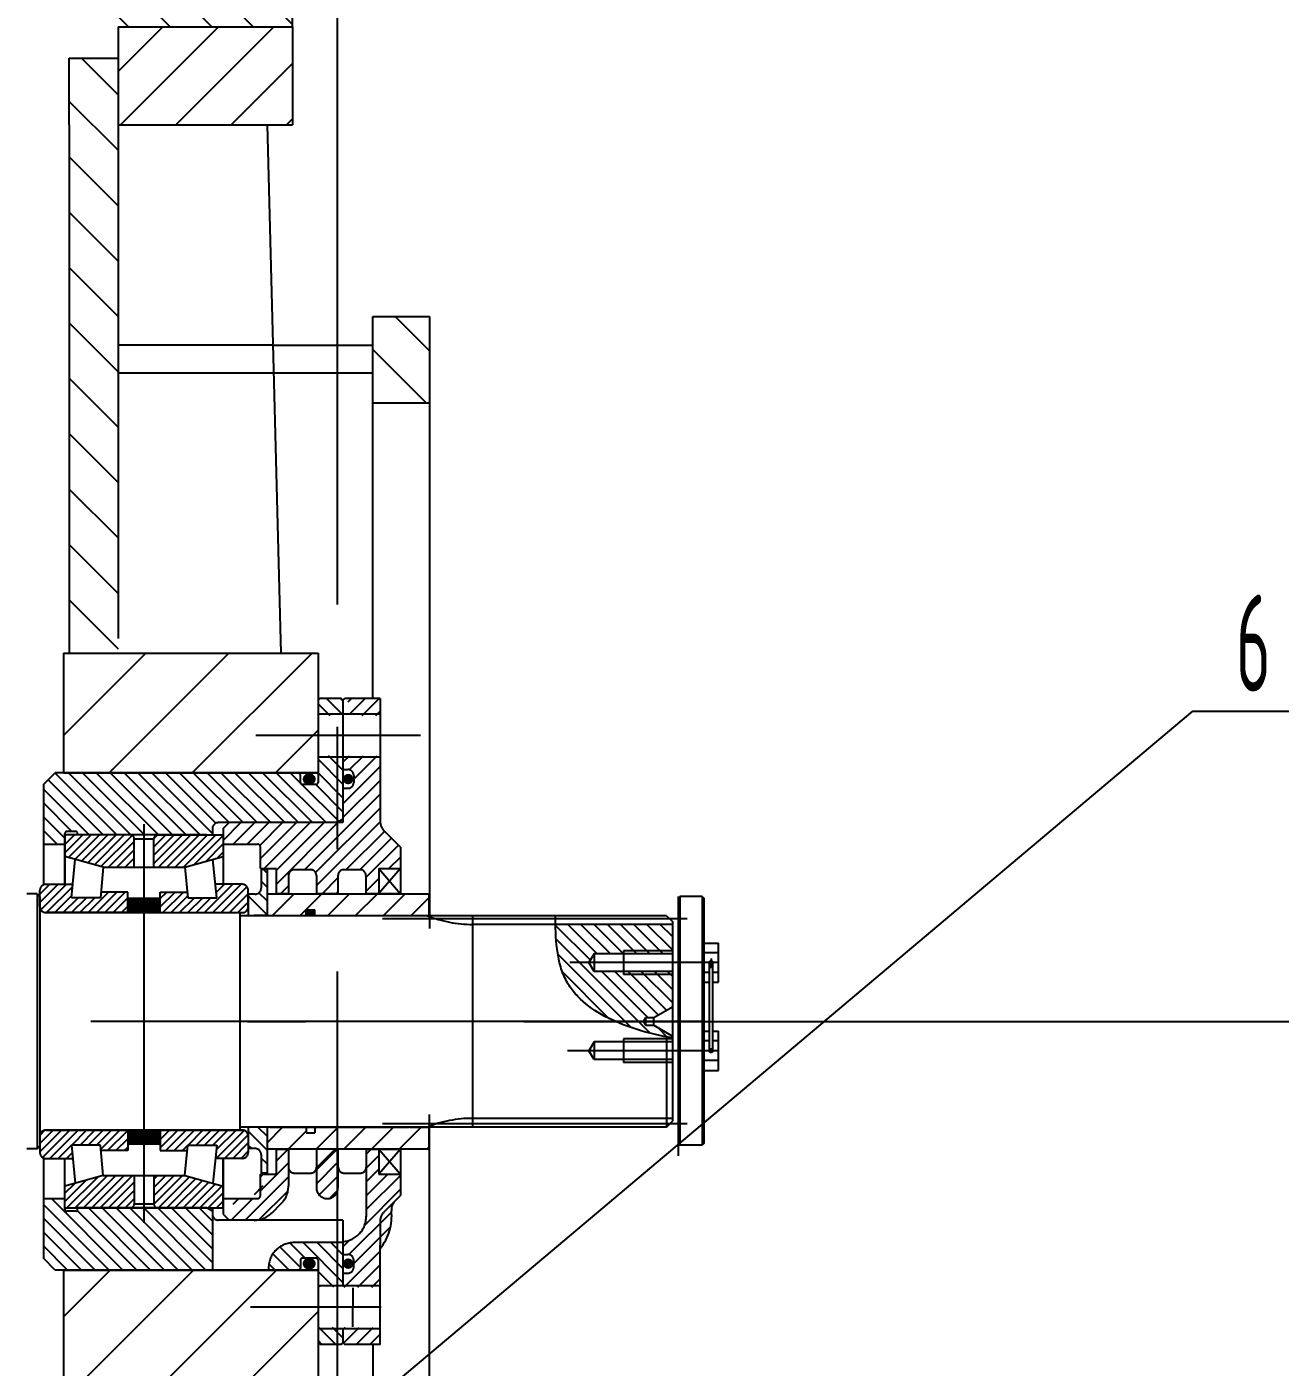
# Model space of a CAD drawing. Header units: millimetres. Extents: x 0 to 10500, y -289 to 7425.
# Drawn here: x 4342 to 4982, y 5629 to 6314 of the extents above; entities that cross this region are included whole.
import ezdxf
from ezdxf.enums import TextEntityAlignment as Align

# ---------------------------------------------------------------- set-up
doc = ezdxf.new("R2010")
doc.units = ezdxf.units.MM
doc.header["$LTSCALE"] = 250
doc.linetypes.add('G', pattern=[2, 1.25, -0.25, 0.25, -0.25])
doc.linetypes.add('K', pattern=[2.5, 1.25, -0.25, 0.25, -0.25, 0.25, -0.25])
for name, color, linetype in [('02', 1, 'Continuous'), ('05', 4, 'G'), ('07', 6, 'K'), ('08', 1, 'Continuous'), ('11', 3, 'Continuous')]:
    doc.layers.add(name, color=color, linetype=linetype)
doc.styles.get("Standard").update_dxf_attribs({"font": 'isocp', "width": 0.707, "bigfont": 'intecad.shx'})
doc.dimstyles.new('INTE', dxfattribs={"dimscale": 25, "dimtxt": 3.5, "dimasz": 3, "dimexe": 3, "dimexo": 0, "dimgap": 1, "dimtad": 1, "dimdec": 3, "dimdsep": 46, "dimtxsty": 'Standard', "dimcen": 0, "dimclrd": 1, "dimclre": 1, "dimclrt": 3, "dimaunit": 1, "dimadec": 0, "dimazin": 0, "dimtfac": 1, "dimtmove": 0, "dimatfit": 0, "dimfxl": 1, "dimarcsym": 0})
pattern_1 = [(135, (592.264, 1165.322), (-14.142136, -14.142136), [])]
pattern_2 = [(135, (4242.892, 5523.8603), (-0.561266, -0.561266), [])]
pattern_3 = [(45, (1894.8905, 4617.6938), (-2.1213203, 2.1213203), [])]

# ---------------------------------------------------------------- blocks, each defined once
blk = doc.blocks.new('*D14')
at = {"layer": '08', "color": 1, "lineweight": -2}
for p, q in [((4595.52, 5805.61), (5390.44, 5805.61)), ((5315.44, 5321.61), (5315.44, 5730.61)), ((4640.73, 5246.61), (5390.44, 5246.61))]:
    blk.add_line(p, q, dxfattribs=at)
at = {"layer": '08', "color": 1}
for points in [[(5302.94, 5730.61), (5327.94, 5730.61), (5315.44, 5805.61)], [(5302.94, 5321.61), (5327.94, 5321.61), (5315.44, 5246.61)]]:
    blk.add_solid(points, dxfattribs=at)
at = {"layer": 'Defpoints', "color": 0}
for p in [(4595.52, 5805.61), (5315.44, 5805.61), (4640.73, 5246.61)]:
    blk.add_point(p, dxfattribs=at)
at = {"layer": '08', "color": 3, "insert": (5246.69, 5526.11), "char_height": 87.5, "attachment_point": 5, "rotation": 90}
blk.add_mtext('559', dxfattribs=at)

msp = doc.modelspace()

# ---------------------------------------------------------------- hatches: boundary and pattern name
at = {"layer": '02'}
h = msp.add_hatch(dxfattribs=at)
h.set_pattern_fill('_USER', color=256, scale=20, angle=135, style=0, pattern_type=0)
h.set_pattern_definition(pattern_1)
h.paths.add_polyline_path([(4518.3608, 6121.6059), (4547.3608, 6121.6059), (4547.3608, 6165.6059), (4518.3608, 6165.6059)])
h.paths.add_polyline_path([(4547.3608, 5489.6059), (4518.3608, 5489.6059), (4518.3608, 5445.6059), (4547.3608, 5445.6059)])
at = {"layer": '07', "linetype": 'K'}
h = msp.add_hatch(dxfattribs=at)
h.set_pattern_fill('_USER', color=6, scale=15, angle=135, style=0, pattern_type=0)
h.set_pattern_definition([(135, (-17405.807, 3611.779), (-10.606602, -10.606602), [])])
h.paths.add_polyline_path([(4043.3608, 6363.6059), (3954.3608, 6363.6059), (3954.3608, 6313.6059), (4043.3608, 6313.6059)])
h.paths.add_polyline_path([(4477.3608, 6363.6059), (4388.3608, 6363.6059), (4388.3608, 6313.6059), (4477.3608, 6313.6059)])
h = msp.add_hatch(dxfattribs=at)
h.set_pattern_fill('_USER', color=6, scale=20, angle=45, style=0, pattern_type=0)
h.set_pattern_definition([(45, (592.264, 1165.322), (-14.142136, 14.142136), [])])
h.paths.add_polyline_path([(3954.3608, 6313.6059), (3954.3608, 6263.6059), (4043.3608, 6263.6059), (4043.3608, 6313.6059)])
h.paths.add_polyline_path([(4477.3608, 6263.6059), (4477.3608, 6313.6059), (4388.3608, 6313.6059), (4388.3608, 6263.6059)])
h = msp.add_hatch(dxfattribs=at)
h.set_pattern_fill('_USER', color=6, scale=20, angle=135, style=0, pattern_type=0)
h.set_pattern_definition(pattern_1)
h.paths.add_polyline_path([(4043.3608, 5993.7479), (4068.3608, 5993.7479), (4068.3608, 6263.6059), (4068.3608, 6297.6059), (4043.3608, 6297.6059), (4043.3608, 6263.6059)])
h.paths.add_polyline_path([(4388.3608, 6297.6059), (4363.3608, 6297.6059), (4363.3608, 6263.6059), (4363.3608, 5993.7479), (4388.3608, 5993.7479)])
h = msp.add_hatch(dxfattribs=at)
h.set_pattern_fill('_USER', color=6, scale=30, angle=45, style=0, pattern_type=0)
h.set_pattern_definition([(45, (592.264, 1165.322), (-21.2132, 21.2132), [])])
h.paths.add_polyline_path([(4100.3608, 5932.6059), (4100.3608, 5993.7479), (3970.3608, 5993.7479), (3970.3608, 5932.6059)])
h.paths.add_polyline_path([(4100.3608, 5617.4639), (4100.3608, 5678.6059), (3970.3608, 5678.6059), (3970.3608, 5617.4639)])
h.paths.add_polyline_path([(4360.3608, 5993.7479), (4360.3608, 5932.6059), (4490.3608, 5932.6059), (4490.3608, 5993.7479)])
h.paths.add_polyline_path([(4360.3608, 5678.6059), (4360.3608, 5617.4639), (4490.3608, 5617.4639), (4490.3608, 5678.6059)])
h = msp.add_hatch(dxfattribs=at)
h.set_pattern_fill('_USER', color=6, scale=5, angle=135, style=0, pattern_type=0)
h.set_pattern_definition([(135, (1894.8905, 4617.694), (-3.535534, -3.535534), [])])
h.paths.add_polyline_path([(4503.117, 5924.6684), (4503.117, 5941.3059), (4490.417, 5941.3059), (4490.417, 5927.6059, -0.41421356), (4489.417, 5926.6059), (4482.417, 5926.6059, -0.41421356), (4481.417, 5927.6059), (4481.417, 5931.6059), (4480.417, 5932.6059), (4356.117, 5932.6059), (4350.117, 5926.6059), (4350.117, 5896.1059), (4361.117, 5896.1059), (4361.117, 5901.6059, -0.41421356), (4362.117, 5902.6059), (4366.617, 5902.6059, -0.41421356), (4367.617, 5901.6059), (4367.617, 5900.8559), (4433.417, 5900.8559), (4433.417, 5900.8559), (4436.417, 5900.8559), (4436.417, 5904.1059, -0.41421356), (4439.417, 5907.1059), (4500.117, 5907.1059), (4503.117, 5908.838)])
h.paths.add_polyline_path([(4503.117, 5969.6059), (4502.117, 5970.6059), (4491.417, 5970.6059), (4490.417, 5969.6059), (4490.417, 5961.9059), (4503.117, 5961.9059)])
h.paths.add_polyline_path([(4436.417, 5708.6239), (4433.417, 5710.3559), (4367.617, 5710.3559), (4367.617, 5709.6059, -0.41421356), (4366.617, 5708.6059), (4362.117, 5708.6059, -0.41421356), (4361.117, 5709.6059), (4361.117, 5715.1059), (4350.117, 5715.1059), (4350.117, 5684.6059), (4356.117, 5678.6059), (4436.417, 5678.6059)])
h.paths.add_polyline_path([(4503.117, 5692.6059), (4478.117, 5692.6059, 0.41421356), (4465.117, 5679.6059), (4465.117, 5678.6059), (4480.417, 5678.6059), (4481.417, 5679.6059), (4481.417, 5683.6059, -0.41421356), (4482.417, 5684.6059), (4489.417, 5684.6059, -0.41421356), (4490.417, 5683.6059), (4490.417, 5669.9059), (4503.117, 5669.9059)])
h.paths.add_polyline_path([(4503.117, 5649.3059), (4490.417, 5649.3059), (4490.417, 5641.6059), (4491.417, 5640.6059), (4502.117, 5640.6059), (4503.117, 5641.6059)])
h = msp.add_hatch(dxfattribs=at)
h.set_pattern_fill('_USER', color=6, scale=5, angle=45, style=0, pattern_type=0)
h.set_pattern_definition([(45, (1895.8905, 4617.694), (-3.535534, 3.535534), [])])
h.paths.add_polyline_path([(4510.4353, 5941.3059), (4503.117, 5941.3059), (4503.117, 5934.1934), (4505.617, 5934.1934, -0.41421356), (4508.617, 5931.1934), (4508.617, 5927.6684, -0.41421356), (4505.617, 5924.6684), (4503.117, 5924.6684), (4503.117, 5907.1059), (4444.9178, 5907.1059), (4441.967, 5904.1551), (4441.967, 5896.1059), (4459.467, 5896.1059, -0.41421356), (4460.967, 5894.6059), (4460.967, 5883.6601), (4468.9645, 5883.6601), (4468.9645, 5870.9601), (4475.2645, 5870.9601), (4475.2645, 5880.1059, -0.41421356), (4478.2645, 5883.1059), (4486.562, 5883.1059, -0.41421356), (4489.562, 5880.1059), (4489.562, 5870.9601), (4500.5645, 5870.9601), (4500.5645, 5880.1059, -0.41421356), (4503.5645, 5883.1059), (4511.862, 5883.1059, -0.41421356), (4514.862, 5880.1059), (4514.862, 5870.9601), (4521.452, 5870.9601), (4521.452, 5877.4755)])
h.paths.add_polyline_path([(4532.4545, 5894.6059), (4524.475, 5902.5854, -0.22650143), (4522.117, 5907.5237), (4522.117, 5919.8559), (4522.117, 5941.3059), (4510.4353, 5941.3059), (4521.452, 5877.4755), (4521.452, 5883.6601), (4532.4545, 5883.6601)])
h.paths.add_polyline_path([(4522.117, 5970.6059), (4505.3784, 5970.6059), (4506.8799, 5961.9059), (4522.117, 5961.9059)])
h.paths.add_polyline_path([(4522.117, 5689.5951, 0.20079201), (4527.8432, 5708.8341, -0.22688323), (4529.5663, 5713.7177), (4532.4545, 5716.6059), (4532.4545, 5727.5517), (4521.452, 5727.5517), (4521.452, 5740.2517), (4514.992, 5740.2517), (4514.992, 5731.1059), (4514.992, 5706.0567, -0.38905707), (4503.117, 5693.1055), (4503.117, 5686.5434), (4505.617, 5686.5434, -0.41421356), (4508.617, 5683.5434), (4508.617, 5680.0184, -0.41421356), (4505.617, 5677.0184), (4503.117, 5677.0184), (4503.117, 5669.8858), (4522.117, 5669.8559)])
h.paths.add_polyline_path([(4522.117, 5649.2559), (4503.117, 5649.2858), (4503.117, 5641.6059), (4504.117, 5640.6059), (4522.117, 5640.5559)])
h.paths.add_polyline_path([(4475.2645, 5721.589), (4475.2645, 5740.2517), (4468.9645, 5740.2517), (4468.9645, 5727.5517), (4460.967, 5727.5517), (4460.967, 5716.6059, -0.41421356), (4459.467, 5715.1059), (4448.193, 5715.1059), (4444.1624, 5704.8613), (4444.9178, 5704.1059), (4458.8622, 5704.1059, 0.17638825), (4466.9246, 5707.8643), (4471.4569, 5712.3966, 0.19891237)])
for points in [[(4488.5716, 5929.3587, 1), (4483.1888, 5929.3587, 1)], [(4503.0892, 5929.3689, 1), (4508.4719, 5929.3689, 1)], [(4488.8233, 5859.6059), (4488.8233, 5862.6059), (4484.3233, 5862.6059), (4484.3233, 5859.6059)], [(4488.5716, 5681.8531, 1), (4483.1888, 5681.8531, 1)], [(4503.0892, 5681.8531, 1), (4508.4719, 5681.8531, 1)]]:
    msp.add_hatch(color=6, dxfattribs=at).paths.add_polyline_path(points)
h = msp.add_hatch(dxfattribs=at)
h.set_pattern_fill('_USER', color=6, scale=3, angle=45, style=0, pattern_type=0)
h.set_pattern_definition(pattern_3)
h.paths.add_polyline_path([(4361.117, 5900.8559), (4361.117, 5889.7358), (4380.6686, 5884.3684), (4396.542, 5884.3684), (4396.542, 5898.8559, 0.41421356), (4394.542, 5900.8559)])
h.paths.add_polyline_path([(4422.4154, 5884.3684), (4441.967, 5889.7358), (4441.967, 5900.8559), (4408.542, 5900.8559, 0.41421356), (4406.542, 5898.8559), (4406.542, 5884.3684)])
h = msp.add_hatch(dxfattribs=at)
h.set_pattern_fill('_USER', color=6, scale=5, angle=45, style=0, pattern_type=0)
h.set_pattern_definition([(135, (4551.702, 5610.0544), (3.53553, 3.53553), [])])
h.paths.add_polyline_path([(4458.3233, 5870.6059), (4454.7233, 5870.6059), (4454.7233, 5862.6059), (4457.7233, 5859.6059), (4464.3233, 5859.6059), (4464.3233, 5883.1059), (4461.3233, 5883.1059), (4461.3233, 5873.6059, -0.41421356)])
h.paths.add_polyline_path([(4464.3233, 5751.6059), (4457.7233, 5751.6059), (4454.7233, 5748.6059), (4454.7233, 5740.6059), (4458.3233, 5740.6059, -0.41421356), (4461.3233, 5737.6059), (4461.3233, 5728.1059), (4464.3233, 5728.1059)])
h = msp.add_hatch(dxfattribs=at)
h.set_pattern_fill('_USER', color=6, scale=3, angle=45, style=0, pattern_type=0)
h.set_pattern_definition(pattern_3)
h.paths.add_polyline_path([(4393.2483, 5861.1684), (4393.2483, 5871.6059), (4379.5008, 5871.6059), (4379.2396, 5868.7516), (4364.4248, 5868.7516), (4365.1073, 5875.6059), (4351.3608, 5875.6059, 0.41421356), (4348.3608, 5872.6059), (4348.3608, 5864.1684, 0.41421356), (4351.3608, 5861.1684)])
h = msp.add_hatch(dxfattribs=at)
h.set_pattern_fill('_USER', color=6, scale=3, angle=45, style=0, pattern_type=0)
h.set_pattern_definition(pattern_3)
h.paths.add_polyline_path([(4451.8824, 5861.1684, 0.39771249), (4454.7233, 5864.1684), (4454.7233, 5872.6059, 0.41421356), (4451.7233, 5875.6059), (4437.9767, 5875.6059), (4438.6592, 5868.7516), (4423.8444, 5868.7516), (4423.5832, 5871.6059), (4409.8358, 5871.6059), (4409.8358, 5861.1684)])
h = msp.add_hatch(dxfattribs=at)
h.set_pattern_fill('ANSI31', color=6, scale=0.25, angle=90, style=0)
h.set_pattern_definition(pattern_2)
h.paths.add_polyline_path([(4401.542, 5868.4059), (4400.7483, 5868.4059), (4393.2483, 5868.4059), (4393.2483, 5861.1684), (4401.542, 5861.1684)])
h.paths.add_polyline_path([(4409.8358, 5868.4059), (4401.542, 5868.4059), (4401.542, 5861.1684), (4409.8358, 5861.1684)])
h = msp.add_hatch(dxfattribs=at)
h.set_pattern_fill('_USER', color=6, scale=10, angle=45, style=0, pattern_type=0)
h.set_pattern_definition([(45, (1895.891, 4617.694), (-7.071068, 7.071068), [])])
h.paths.add_polyline_path([(4536.8233, 5859.5809), (4537.3233, 5859.5809), (4537.3233, 5859.6059), (4546.9233, 5859.6059), (4546.9233, 5870.6809), (4514.0233, 5870.6809), (4464.8233, 5870.6809), (4464.3233, 5870.1809), (4464.3233, 5859.5809), (4465.8233, 5859.5809), (4465.8233, 5859.6059), (4484.3233, 5859.6059), (4484.3233, 5862.6059), (4488.8233, 5862.6059), (4488.8233, 5859.6059), (4536.8233, 5859.6059)])
h.paths.add_polyline_path([(4514.0233, 5740.5309), (4546.9233, 5740.5309), (4546.9233, 5751.6059), (4537.3233, 5751.6059), (4537.3233, 5751.6309), (4536.8233, 5751.6309), (4536.8233, 5751.6059), (4488.8233, 5751.6059), (4488.8233, 5748.6059), (4484.3233, 5748.6059), (4484.3233, 5751.6059), (4465.8233, 5751.6059), (4465.8233, 5751.6309), (4464.3233, 5751.6309), (4464.3233, 5741.0309), (4464.8233, 5740.5309)])
h = msp.add_hatch(dxfattribs=at)
h.set_pattern_fill('ANSI31', color=6, scale=1.5, style=0)
h.set_pattern_definition([(135, (4725.1644, 5633.3907), (3.3676, 3.3676), [])])
edge = h.paths.add_edge_path()
edge.add_spline(control_points=[(4642.0868, 5805.6059), (4630.8728, 5810.587), (4618.972, 5819.5035), (4614.4625, 5832.559), (4613.7215, 5835.6059)], knot_values=[24.40462669, 24.40462669, 24.40462669, 24.40462669, 55.11729045, 63.95803916, 63.95803916, 63.95803916, 63.95803916], degree=3, periodic=0)
edge.add_line((4613.7215, 5835.6059), (4628.7127, 5835.6059))
edge.add_line((4628.7127, 5835.6059), (4631.3108, 5831.1059))
edge.add_line((4631.3108, 5831.1059), (4646.3108, 5831.1059))
edge.add_line((4646.3108, 5831.1059), (4646.3108, 5829.6059))
edge.add_line((4646.3108, 5829.6059), (4671.3108, 5829.6059))
edge.add_line((4671.3108, 5829.6059), (4671.3108, 5813.1059))
edge.add_line((4671.3108, 5813.1059), (4661.7845, 5807.6059))
edge.add_line((4661.7845, 5807.6059), (4657.7845, 5807.6059))
edge.add_line((4657.7845, 5807.6059), (4656.6298, 5805.6059))
edge.add_line((4656.6298, 5805.6059), (4642.0868, 5805.6059))
edge = h.paths.add_edge_path()
edge.add_spline(control_points=[(4671.3108, 5797.1335), (4661.1541, 5798.9162), (4650.9975, 5801.6478), (4642.0868, 5805.6059)], knot_values=[0, 0, 0, 0, 24.40462669, 24.40462669, 24.40462669, 24.40462669], degree=3, periodic=0)
edge.add_line((4642.0868, 5805.6059), (4656.6298, 5805.6059))
edge.add_line((4656.6298, 5805.6059), (4657.7845, 5803.6059))
edge.add_line((4657.7845, 5803.6059), (4661.7845, 5803.6059))
edge.add_line((4661.7845, 5803.6059), (4671.3108, 5798.1059))
edge.add_line((4671.3108, 5798.1059), (4671.3108, 5797.1335))
h.paths.add_polyline_path([(4646.3108, 5829.6059), (4646.3108, 5831.1059), (4671.3108, 5831.1059), (4671.3108, 5829.6059)], flags=16)
h.paths.add_polyline_path([(4671.3108, 5841.6059), (4671.3108, 5840.1059), (4646.3108, 5840.1059), (4646.3108, 5841.6059)], flags=16)
edge = h.paths.add_edge_path()
edge.add_line((4631.3108, 5840.1059), (4628.7127, 5835.6059))
edge.add_line((4628.7127, 5835.6059), (4613.7215, 5835.6059))
edge.add_spline(control_points=[(4613.7215, 5835.6059), (4612.2146, 5841.8018), (4611.8113, 5848.5303), (4611.651, 5855.1359)], knot_values=[63.95803916, 63.95803916, 63.95803916, 63.95803916, 81.9356347, 81.9356347, 81.9356347, 81.9356347], degree=3, periodic=0)
edge.add_line((4611.651, 5855.1359), (4671.3108, 5855.1359))
edge.add_line((4671.3108, 5855.1359), (4671.3108, 5841.6059))
edge.add_line((4671.3108, 5841.6059), (4646.3108, 5841.6059))
edge.add_line((4646.3108, 5841.6059), (4646.3108, 5840.1059))
edge.add_line((4646.3108, 5840.1059), (4631.3108, 5840.1059))
h = msp.add_hatch(dxfattribs=at)
h.set_pattern_fill('_USER', color=6, scale=3, angle=45, style=0, pattern_type=0)
h.set_pattern_definition(pattern_3)
h.paths.add_polyline_path([(4393.2483, 5739.6059), (4379.5008, 5739.6059), (4379.2396, 5742.4602), (4364.4248, 5742.4602), (4365.1073, 5735.6059), (4351.3608, 5735.6059, -0.41421356), (4348.3608, 5738.6059), (4348.3608, 5747.0434, -0.41421356), (4351.3608, 5750.0434), (4393.2483, 5750.0434)])
h = msp.add_hatch(dxfattribs=at)
h.set_pattern_fill('ANSI31', color=6, scale=0.25, angle=90, style=0)
h.set_pattern_definition(pattern_2)
h.paths.add_polyline_path([(4409.8358, 5750.0434), (4401.542, 5750.0434), (4401.542, 5742.8059), (4409.8358, 5742.8059)])
h.paths.add_polyline_path([(4401.542, 5750.0434), (4393.2483, 5750.0434), (4393.2483, 5742.8059), (4400.7483, 5742.8059), (4401.542, 5742.8059)])
h = msp.add_hatch(dxfattribs=at)
h.set_pattern_fill('_USER', color=6, scale=3, angle=45, style=0, pattern_type=0)
h.set_pattern_definition(pattern_3)
h.paths.add_polyline_path([(4454.7233, 5738.6059, -0.41421356), (4451.7233, 5735.6059), (4437.9767, 5735.6059), (4438.6592, 5742.4602), (4423.8444, 5742.4602), (4423.5832, 5739.6059), (4409.8358, 5739.6059), (4409.8358, 5750.0434), (4451.5483, 5750.0434, -0.43026267), (4454.7233, 5747.0434)])
h = msp.add_hatch(dxfattribs=at)
h.set_pattern_fill('_USER', color=6, scale=5, angle=45, style=0, pattern_type=0)
h.set_pattern_definition([(45, (1949.615, 4999.9503), (-3.535534, 3.535534), [])])
h.paths.add_polyline_path([(4500.5645, 5740.2517), (4499.0645, 5740.2517), (4489.5719, 5730.7591, -0.00641902), (4489.562, 5730.6827), (4489.562, 5720.6059, 0.41428013), (4495.0633, 5715.1059, 0.41428013), (4500.5645, 5720.6059)])
h = msp.add_hatch(dxfattribs=at)
h.set_pattern_fill('_USER', color=6, scale=3, angle=45, style=0, pattern_type=0)
h.set_pattern_definition(pattern_3)
h.paths.add_polyline_path([(4396.542, 5712.3559, -0.41421356), (4394.542, 5710.3559), (4361.117, 5710.3559), (4361.117, 5721.476), (4380.6686, 5726.8434), (4396.542, 5726.8434)])
h.paths.add_polyline_path([(4441.967, 5710.3559), (4408.542, 5710.3559, -0.41421356), (4406.542, 5712.3559), (4406.542, 5726.8434), (4422.4154, 5726.8434), (4441.967, 5721.476)])

# ---------------------------------------------------------------- linework, layer by layer
at = {"layer": '02'}
for p, q in [((3726.1608, 4944.1059), (4937.0486, 5964.1265)), ((4937.0486, 5964.1265), (4999.0486, 5964.1265))]:
    msp.add_line(p, q, dxfattribs=at)
at = {"layer": '05'}
msp.add_line((4500.2608, 5018.6059), (4500.2608, 6732.0375), dxfattribs=at)
at = {"layer": '05', "color": 4, "linetype": 'G'}
msp.add_line((4686.8326, 5805.6059), (3528.7541, 5805.6059), dxfattribs=at)
at = {"layer": '07', "color": 6, "linetype": 'K'}
for p, q in [((4477.3608, 6313.6059), (4477.3608, 6363.6059)), ((4388.3608, 6313.6059), (4388.3608, 5993.7479)), ((4388.3608, 6313.6059), (4477.3608, 6313.6059)), ((4388.3608, 6313.6059), (4477.3608, 6313.6059)), ((4477.3608, 6313.6059), (4477.3608, 6263.6059)), ((4363.3608, 6263.6059), (4363.3608, 6297.6059)), ((4363.3608, 6297.6059), (4388.3608, 6297.6059)), ((4363.3608, 6263.6059), (4363.3608, 5993.7479)), ((4388.3608, 6263.6059), (4477.3608, 6263.6059)), ((4464.3608, 6263.6059), (4471.3608, 5993.7479)), ((4518.3608, 5970.6059), (4518.3608, 6165.6059)), ((4518.3608, 6165.6059), (4547.3608, 6165.6059)), ((4547.3608, 6165.6059), (4547.3608, 5805.6059)), ((4467.281, 6151.0276), (4388.3608, 6151.0276)), ((4467.281, 6151.0276), (4518.3608, 6151.0276)), ((4388.3608, 6136.8854), (4518.3608, 6136.8854)), ((4518.3608, 6121.6059), (4547.3608, 6121.6059)), ((4360.3608, 5993.7479), (4490.3608, 5993.7479)), ((4360.3608, 5993.7479), (4360.3608, 5932.6059)), ((4490.3608, 5993.7479), (4490.3608, 5932.6059)), ((4491.367, 5970.6059), (4490.367, 5969.6059)), ((4502.117, 5970.6059), (4491.367, 5970.6059)), ((4503.117, 5969.6059), (4502.117, 5970.6059)), ((4503.117, 5969.6059), (4504.117, 5970.6059)), ((4522.117, 5970.6059), (4504.117, 5970.6059)), ((4522.117, 5970.6059), (4522.117, 5919.8559)), ((4490.367, 5969.6059), (4490.367, 5961.6059)), ((4503.117, 5969.6059), (4503.117, 5951.6059)), ((4503.117, 5969.6059), (4503.117, 5962.6059)), ((4522.117, 5962.6059), (4490.367, 5962.6059)), ((4542.682, 5951.6059), (4458.5681, 5951.6059)), ((4503.117, 5951.6059), (4503.117, 5907.1059)), ((4529.2137, 5951.6059), (4520.0213, 5951.6059)), ((4490.367, 5941.6059), (4490.367, 5927.6059)), ((4522.117, 5940.6059), (4490.367, 5940.6059)), ((4503.117, 5940.6059), (4503.117, 5934.1934)), ((4350.117, 5926.6059), (4356.117, 5932.6059)), ((4490.367, 5932.6059), (4356.117, 5932.6059)), ((4360.3608, 5932.6059), (4490.3608, 5932.6059)), ((4481.367, 5931.6059), (4480.367, 5932.6059)), ((4481.367, 5927.6059), (4481.367, 5931.6059)), ((4503.117, 5934.1934), (4505.617, 5934.1934)), ((4508.617, 5931.1934), (4508.617, 5927.6684)), ((4350.117, 5926.6059), (4350.117, 5875.3359)), ((4489.367, 5926.6059), (4482.367, 5926.6059)), ((4503.117, 5924.6684), (4503.117, 5907.1059)), ((4503.117, 5924.6684), (4505.617, 5924.6684)), ((4522.117, 5919.8559), (4522.117, 5907.5237)), ((4522.117, 5919.8559), (4522.117, 5919.8559)), ((4503.117, 5908.838), (4500.117, 5907.1059)), ((4361.117, 5875.6059), (4361.117, 5901.6059)), ((4366.617, 5902.6059), (4362.117, 5902.6059)), ((4367.617, 5900.8559), (4367.617, 5901.6059)), ((4401.542, 5702.6918), (4401.542, 5906.4101)), ((4436.417, 5904.1059), (4436.417, 5900.8559)), ((4503.117, 5907.1059), (4439.417, 5907.1059)), ((4441.967, 5904.1551), (4444.967, 5907.1551)), ((4441.967, 5904.1551), (4441.967, 5875.6059)), ((4524.475, 5902.5854), (4532.4545, 5894.6059)), ((4350.117, 5896.1059), (4361.117, 5896.1059)), ((4394.542, 5900.8559), (4361.117, 5900.8559)), ((4361.117, 5900.8559), (4361.117, 5875.6059)), ((4433.417, 5900.8559), (4367.617, 5900.8559)), ((4396.542, 5884.3684), (4396.542, 5898.8559)), ((4396.542, 5898.8559), (4406.542, 5898.8559)), ((4406.542, 5884.3684), (4406.542, 5898.856)), ((4408.542, 5900.8559), (4441.967, 5900.8559)), ((4441.967, 5900.8559), (4441.967, 5875.6059)), ((4441.967, 5896.1059), (4459.467, 5896.1059)), ((4380.6686, 5884.3684), (4361.117, 5889.7358)), ((4364.4248, 5868.7516), (4366.3706, 5888.2936)), ((4422.4154, 5884.3684), (4441.967, 5889.7358)), ((4438.6592, 5868.7516), (4436.7134, 5888.2936)), ((4460.967, 5883.6601), (4460.967, 5894.6059)), ((4532.4545, 5894.6059), (4532.4545, 5870.6809)), ((4380.6686, 5884.3684), (4379.2396, 5868.7516)), ((4380.6686, 5884.3684), (4422.4154, 5884.3684)), ((4422.4154, 5884.3684), (4423.8444, 5868.7516)), ((4460.967, 5883.6601), (4468.9645, 5883.6601)), ((4464.3233, 5883.1059), (4461.3233, 5883.1059)), ((4461.3233, 5883.1059), (4461.3233, 5873.6059)), ((4464.3233, 5883.1059), (4464.3233, 5859.5809)), ((4468.9645, 5883.6601), (4468.9645, 5870.6809)), ((4478.2645, 5883.1059), (4486.562, 5883.1059)), ((4503.5645, 5883.1059), (4511.862, 5883.1059)), ((4521.452, 5883.6601), (4532.4545, 5883.6601)), ((4521.452, 5883.6601), (4521.452, 5870.9601)), ((4532.4545, 5883.6601), (4521.452, 5870.9601)), ((4521.452, 5883.6601), (4532.4545, 5870.6809)), ((4351.3608, 5875.6059), (4365.1073, 5875.6059)), ((4451.7233, 5875.6059), (4437.9767, 5875.6059)), ((4475.2645, 5880.1059), (4475.2645, 5870.6809)), ((4489.562, 5880.1059), (4489.562, 5870.9601)), ((4500.5645, 5880.1059), (4500.5645, 5870.9601)), ((4514.862, 5880.1059), (4514.862, 5870.6809)), ((4346.8608, 5870.6959), (4341.6545, 5870.6959)), ((4346.8608, 5870.6959), (4346.8608, 5740.5159)), ((4346.8608, 5870.6959), (4348.3608, 5869.1959)), ((4348.3608, 5864.1684), (4348.3608, 5872.6059)), ((4348.3608, 5869.1959), (4348.3608, 5742.0159)), ((4379.2396, 5868.7516), (4364.4248, 5868.7516)), ((4393.2483, 5871.6059), (4379.5008, 5871.6059)), ((4393.2483, 5861.1684), (4393.2483, 5871.6059)), ((4409.8358, 5868.4059), (4393.2483, 5868.4059)), ((4409.8358, 5871.6059), (4423.5832, 5871.6059)), ((4409.8358, 5861.1684), (4409.8358, 5871.6059)), ((4423.8444, 5868.7516), (4438.6592, 5868.7516)), ((4454.7233, 5864.1684), (4454.7233, 5872.6059)), ((4454.7233, 5870.6059), (4454.7233, 5859.5809)), ((4458.3233, 5870.6059), (4454.7233, 5870.6059)), ((4464.3233, 5870.1809), (4464.8233, 5870.6809)), ((4464.3233, 5870.1809), (4464.3233, 5859.5809)), ((4464.8233, 5870.6809), (4514.0233, 5870.6809)), ((4468.9645, 5870.9601), (4475.2645, 5870.9601)), ((4489.562, 5870.9601), (4500.5645, 5870.9601)), ((4514.0233, 5870.6809), (4546.9233, 5870.6809)), ((4514.862, 5870.9601), (4532.4545, 5870.9601)), ((4546.9233, 5870.6809), (4546.9233, 5859.5809)), ((4674.3233, 5869.3698), (4674.3233, 5868.5698)), ((4674.3233, 5868.5698), (4675.1233, 5869.3698)), ((4674.3233, 5868.5698), (4674.3233, 5743.1698)), ((4675.1233, 5869.3698), (4675.1233, 5742.3698)), ((4686.5233, 5869.3698), (4675.1233, 5869.3698)), ((4686.5233, 5869.3698), (4686.5233, 5742.3698)), ((4686.5233, 5869.3698), (4687.3233, 5868.5698)), ((4687.3233, 5868.5698), (4687.3233, 5743.1698)), ((4348.3608, 5862.8434), (4348.3608, 5748.3684)), ((4351.3608, 5861.2059), (4450.3608, 5861.2059)), ((4393.2483, 5861.1684), (4351.3608, 5861.1684)), ((4393.2483, 5861.1684), (4451.5483, 5861.1684)), ((4450.3608, 5861.2059), (4450.3608, 5750.0059)), ((4454.7233, 5864.1059), (4454.7233, 5859.5809)), ((4484.3233, 5862.6059), (4488.8233, 5862.6059)), ((4484.3233, 5859.6059), (4484.3233, 5862.6059)), ((4488.8233, 5859.5809), (4488.8233, 5862.6059)), ((4674.3233, 5864.5879), (4674.3233, 5747.2379)), ((4668.3108, 5859.5809), (4451.3608, 5859.5809)), ((4464.3233, 5859.6059), (4457.7233, 5859.6059)), ((4465.8233, 5859.6059), (4536.8233, 5859.6059)), ((4678.8459, 5857.9934), (4523.2765, 5857.9934)), ((4537.3233, 5859.6059), (4546.9233, 5859.6059)), ((4569.3108, 5859.5809), (4569.3108, 5751.6309)), ((4611.651, 5855.1359), (4569.3108, 5855.1359)), ((4671.3108, 5855.1359), (4611.651, 5855.1359)), ((4668.3108, 5859.5809), (4671.3108, 5856.5809)), ((4671.3108, 5856.5809), (4671.3108, 5754.6309)), ((4631.3108, 5840.1059), (4628.7127, 5835.6059)), ((4631.3108, 5840.1059), (4631.3108, 5831.1059)), ((4671.3108, 5840.1059), (4631.3108, 5840.1059)), ((4646.3108, 5841.6059), (4646.3108, 5829.6059)), ((4671.3108, 5841.6059), (4646.3108, 5841.6059)), ((4687.3233, 5845.6209), (4694.8233, 5845.6209)), ((4694.8233, 5840.6134), (4687.3233, 5840.6134)), ((4694.8233, 5825.5909), (4694.8233, 5845.6209)), ((4694.8233, 5835.6059), (4618.9396, 5835.6059)), ((4631.3108, 5831.1059), (4628.7127, 5835.6059)), ((4690.1206, 5835.6059), (4690.1206, 5790.6059)), ((4691.0733, 5837.7642), (4691.0733, 5832.8107)), ((4692.026, 5790.6059), (4692.026, 5835.6059)), ((4671.3108, 5831.1059), (4631.3108, 5831.1059)), ((4671.3108, 5829.6059), (4646.3108, 5829.6059)), ((4690.1206, 5830.5984), (4687.3233, 5830.5984)), ((4694.8233, 5830.5984), (4692.026, 5830.5984)), ((4687.3233, 5825.5909), (4690.1206, 5825.5909)), ((4692.026, 5825.5909), (4694.8233, 5825.5909)), ((4661.7845, 5807.6059), (4671.3108, 5813.1059)), ((4656.6298, 5805.6059), (4657.7845, 5807.6059)), ((4657.7845, 5803.6059), (4657.7845, 5807.6059)), ((4657.7845, 5807.6059), (4661.7845, 5807.6059)), ((4661.7845, 5805.6059), (4661.7845, 5807.6059)), ((4454.3233, 5805.6059), (4483.9233, 5805.6059)), ((4547.3608, 5445.6059), (4547.3608, 5805.6059)), ((4656.6298, 5805.6059), (4657.7845, 5803.6059)), ((4657.7845, 5803.6059), (4661.7845, 5803.6059)), ((4661.7845, 5803.6059), (4661.7845, 5805.6059)), ((4661.7845, 5803.6059), (4671.3108, 5798.1059)), ((4687.3233, 5800.6209), (4690.1206, 5800.6209)), ((4692.026, 5800.6209), (4694.8233, 5800.6209)), ((4694.8233, 5780.5909), (4694.8233, 5800.6209)), ((4631.3108, 5795.1059), (4628.7127, 5790.6059)), ((4631.3108, 5795.1059), (4631.3108, 5786.1059)), ((4671.3108, 5795.1059), (4631.3108, 5795.1059)), ((4671.3108, 5796.6059), (4646.3108, 5796.6059)), ((4646.3108, 5796.6059), (4646.3108, 5784.6059)), ((4668.3108, 5797.6881), (4668.3108, 5751.6309)), ((4690.1206, 5795.6134), (4687.3233, 5795.6134)), ((4694.8233, 5795.6134), (4692.026, 5795.6134)), ((4694.8233, 5790.6059), (4617.7432, 5790.6059)), ((4631.3108, 5786.1059), (4628.7127, 5790.6059)), ((4671.3108, 5786.1059), (4631.3108, 5786.1059)), ((4694.8233, 5785.5984), (4687.3233, 5785.5984)), ((4671.3108, 5784.6059), (4646.3108, 5784.6059)), ((4687.3233, 5780.5909), (4694.8233, 5780.5909)), ((4668.3108, 5751.6309), (4451.3608, 5751.6309)), ((4454.7233, 5751.6309), (4454.7233, 5747.1059)), ((4454.7233, 5751.6309), (4454.7233, 5740.6059)), ((4464.3233, 5751.6059), (4457.7233, 5751.6059)), ((4464.3233, 5751.6309), (4464.3233, 5728.1059)), ((4464.3233, 5751.6309), (4464.3233, 5741.0309)), ((4465.8233, 5751.6059), (4536.8233, 5751.6059)), ((4484.3233, 5751.6059), (4484.3233, 5748.6059)), ((4488.8233, 5751.6309), (4488.8233, 5748.6059)), ((4678.8459, 5753.2184), (4523.2765, 5753.2184)), ((4537.3233, 5751.6059), (4546.9233, 5751.6059)), ((4546.9233, 5751.6059), (4546.9233, 5740.5309)), ((4671.3108, 5756.0759), (4569.3108, 5756.0759)), ((4668.3108, 5751.6309), (4671.3108, 5754.6309)), ((4668.3108, 5751.6309), (4671.3108, 5754.6309)), ((4348.3608, 5747.0434), (4348.3608, 5738.6059)), ((4451.7233, 5750.0434), (4351.3608, 5750.0434)), ((4351.3608, 5750.0434), (4451.5483, 5750.0434)), ((4351.3608, 5750.0059), (4450.3608, 5750.0059)), ((4393.2483, 5750.0434), (4393.2483, 5739.6059)), ((4409.8358, 5750.0434), (4409.8358, 5739.6059)), ((4454.7233, 5747.0434), (4454.7233, 5738.6059)), ((4484.3233, 5748.6059), (4488.8233, 5748.6059)), ((4346.8608, 5740.5159), (4341.6545, 5740.5159)), ((4346.8608, 5740.5159), (4348.3608, 5742.0159)), ((4379.2396, 5742.4602), (4364.4248, 5742.4602)), ((4364.4248, 5742.4602), (4366.3706, 5722.9182)), ((4380.6686, 5726.8434), (4379.2396, 5742.4602)), ((4393.2483, 5739.6059), (4379.6154, 5739.6059)), ((4409.8358, 5742.8059), (4393.2483, 5742.8059)), ((4409.8358, 5739.6059), (4423.4686, 5739.6059)), ((4422.4154, 5726.8434), (4423.8444, 5742.4602)), ((4423.8444, 5742.4602), (4438.6592, 5742.4602)), ((4438.6592, 5742.4602), (4436.7134, 5722.9182)), ((4458.3233, 5740.6059), (4454.7233, 5740.6059)), ((4461.3233, 5737.6059), (4461.3233, 5728.1059)), ((4464.8233, 5740.5309), (4464.3233, 5741.0309)), ((4464.8233, 5740.5309), (4514.0233, 5740.5309)), ((4468.9545, 5740.2517), (4475.3045, 5740.2517)), ((4468.9645, 5740.5309), (4468.9645, 5727.5517)), ((4475.2645, 5740.5309), (4475.2645, 5721.589)), ((4489.562, 5740.5309), (4489.562, 5720.6059)), ((4499.0645, 5740.2517), (4489.562, 5730.7492)), ((4499.0645, 5740.2517), (4500.5645, 5740.2517)), ((4500.5645, 5740.2517), (4500.5645, 5720.6059)), ((4514.0233, 5740.5309), (4546.9233, 5740.5309)), ((4514.992, 5740.5309), (4514.992, 5731.1059)), ((4514.992, 5740.2517), (4532.4545, 5740.2517)), ((4532.4545, 5740.2517), (4521.452, 5727.5517)), ((4521.452, 5740.2517), (4532.4545, 5727.5517)), ((4521.452, 5740.2517), (4521.452, 5727.5517)), ((4532.4545, 5740.5309), (4532.4545, 5716.6059)), ((4674.3233, 5743.1698), (4674.3233, 5736.8879)), ((4674.3233, 5743.1698), (4675.1233, 5742.3698)), ((4686.5233, 5742.3698), (4675.1233, 5742.3698)), ((4687.3233, 5743.1698), (4686.5233, 5742.3698)), ((4350.117, 5735.8759), (4350.117, 5684.6059)), ((4351.3608, 5735.6059), (4365.3272, 5735.6059)), ((4361.117, 5710.3559), (4361.117, 5735.6059)), ((4451.7233, 5735.6059), (4437.7568, 5735.6059)), ((4441.967, 5710.3559), (4441.967, 5735.6059)), ((4441.967, 5735.6059), (4441.967, 5707.0567)), ((4514.992, 5731.1059), (4514.992, 5705.6934)), ((4380.6686, 5726.8434), (4361.117, 5721.476)), ((4380.6686, 5726.8434), (4422.4154, 5726.8434)), ((4396.542, 5726.8434), (4396.542, 5712.3559)), ((4406.542, 5726.8434), (4406.542, 5712.3558)), ((4422.4154, 5726.8434), (4441.967, 5721.476)), ((4460.967, 5727.5517), (4468.9545, 5727.5517)), ((4460.967, 5716.6059), (4460.967, 5727.5517)), ((4464.3233, 5728.1059), (4461.3233, 5728.1059)), ((4478.3045, 5728.1059), (4486.592, 5728.1059)), ((4503.7045, 5728.1059), (4511.992, 5728.1059)), ((4521.452, 5727.5517), (4532.4545, 5727.5517)), ((4462.2645, 5721.589), (4457.7322, 5717.0567)), ((4350.117, 5715.1059), (4361.117, 5715.1059)), ((4361.117, 5709.6059), (4361.117, 5715.1059)), ((4361.117, 5710.3559), (4441.967, 5710.3559)), ((4367.617, 5709.6059), (4367.617, 5710.3559)), ((4433.417, 5710.3559), (4367.617, 5710.3559)), ((4396.542, 5712.3559), (4406.542, 5712.3559)), ((4436.417, 5708.6239), (4433.417, 5710.3559)), ((4436.417, 5710.3559), (4436.417, 5678.6059)), ((4441.967, 5715.1059), (4459.467, 5715.1059)), ((4466.9246, 5707.8643), (4471.4569, 5712.3966)), ((4495.0645, 5715.1059), (4495.062, 5715.1059)), ((4524.0269, 5708.1783), (4529.5519, 5713.7033)), ((4529.5519, 5713.7033), (4532.4545, 5716.6059)), ((4366.617, 5708.6059), (4362.117, 5708.6059)), ((4503.117, 5704.1059), (4439.417, 5704.1059)), ((4441.967, 5707.0567), (4444.967, 5704.0567)), ((4503.117, 5704.1059), (4503.117, 5670.6059)), ((4503.117, 5703.5567), (4503.117, 5686.5434)), ((4522.117, 5703.6881), (4522.117, 5691.3059)), ((4503.117, 5692.6059), (4478.117, 5692.6059)), ((4522.117, 5640.5559), (4522.117, 5691.3059)), ((4356.117, 5678.6059), (4350.117, 5684.6059)), ((4481.367, 5683.6059), (4481.367, 5679.6059)), ((4489.367, 5684.6059), (4482.367, 5684.6059)), ((4490.367, 5683.6059), (4490.367, 5669.5559)), ((4503.117, 5686.5434), (4505.617, 5686.5434)), ((4508.617, 5680.0184), (4508.617, 5683.5434)), ((4490.367, 5678.6059), (4356.117, 5678.6059)), ((4360.3608, 5678.6059), (4360.3608, 5617.4639)), ((4360.3608, 5678.6059), (4490.3608, 5678.6059)), ((4465.117, 5679.6059), (4465.117, 5678.6059)), ((4481.367, 5679.6059), (4480.367, 5678.6059)), ((4490.3608, 5678.6059), (4490.3608, 5617.4639)), ((4503.117, 5677.0184), (4505.617, 5677.0184)), ((4503.117, 5677.0184), (4503.117, 5670.6059)), ((4522.117, 5670.6059), (4490.367, 5670.6059)), ((4508.117, 5669.5559), (4508.117, 5659.5559)), ((4522.617, 5659.6059), (4455.8538, 5659.6059)), ((4508.117, 5649.5559), (4508.117, 5659.5559)), ((4490.367, 5649.5559), (4490.367, 5641.6059)), ((4522.117, 5648.6059), (4490.367, 5648.6059)), ((4503.117, 5648.6059), (4503.117, 5641.6059)), ((4503.117, 5648.6059), (4503.117, 5641.6059)), ((4491.367, 5640.6059), (4490.367, 5641.6059)), ((4502.117, 5640.6059), (4503.117, 5641.6059)), ((4503.117, 5641.6059), (4504.117, 5640.6059)), ((4502.117, 5640.6059), (4491.367, 5640.6059)), ((4522.117, 5640.5559), (4504.117, 5640.6059)), ((4518.3608, 5640.5663), (4518.3608, 5445.6059))]:
    msp.add_line(p, q, dxfattribs=at)
for centre, radius in [((4485.8802, 5929.3587), 2.6914), ((4691.0733, 5835.6059), 0.9527), ((4691.0733, 5790.6059), 0.9527), ((4485.8802, 5681.8531), 2.6914)]:
    msp.add_circle(centre, radius, dxfattribs=at)
for centre, radius, start, end in [((4505.617, 5931.1934), 3, 0, 90), ((4482.367, 5927.6059), 1, 180, 270), ((4489.367, 5927.6059), 1, 270, 0), ((4505.617, 5927.6684), 3, 270, 0), ((4362.117, 5901.6059), 1, 90, 180), ((4366.617, 5901.6059), 1, 0, 90), ((4439.417, 5904.1059), 3, 90, 180), ((4528.467, 5907.5237), 6.35, 180, 231.0489498), ((4394.542, 5898.8559), 2, 0, 90), ((4408.542, 5898.8559), 2, 90, 180), ((4459.467, 5894.6059), 1.5, 0, 90), ((4478.2645, 5880.1059), 3, 90, 180), ((4486.562, 5880.1059), 3, 0, 90), ((4503.5645, 5880.1059), 3, 90, 180), ((4511.862, 5880.1059), 3, 0, 90), ((4351.3608, 5872.6059), 3, 90, 180), ((4451.7233, 5872.6059), 3, 0, 90), ((4458.3233, 5873.6059), 3, 270, 0), ((4351.3608, 5864.2059), 3, 180, 270), ((4351.3608, 5864.1684), 3, 180, 270), ((4351.3608, 5864.1684), 3, 180, 270), ((4451.3608, 5860.5809), 1, 180, 270), ((4451.7153, 5864.1717), 3.0079, 266.8158576, 359.9374774), ((4569.3108, 5917.4337), 62.2978, 248.2252076, 270), ((4451.3608, 5750.6309), 1, 90, 180), ((4569.3108, 5693.7781), 62.2978, 90, 111.7747924), ((4351.3608, 5747.0434), 3, 90, 180), ((4351.3608, 5747.0434), 3, 90, 180), ((4351.3608, 5747.0059), 3, 90, 180), ((4451.7233, 5747.0434), 3, 0, 90), ((4351.3608, 5738.6059), 3, 180, 270), ((4451.7233, 5738.6059), 3, 270, 0), ((4458.3233, 5737.6059), 3, 0, 90), ((4478.3045, 5731.1059), 3, 180, 270), ((4486.592, 5731.1059), 3, 270, 0), ((4503.7045, 5731.1059), 3, 180, 270), ((4511.992, 5731.1059), 3, 270, 0), ((4462.2645, 5721.589), 13, 315, 0), ((4495.062, 5720.6059), 5.5, 180, 270), ((4495.0645, 5720.6059), 5.5, 270, 0), ((4394.542, 5712.3559), 2, 270, 0), ((4408.542, 5712.3559), 2, 180, 270), ((4459.467, 5716.6059), 1.5, 270, 0), ((4533.8089, 5709.475), 6, 135, 186.1321756), ((4362.117, 5709.6059), 1, 180, 270), ((4366.617, 5709.6059), 1, 270, 0), ((4439.417, 5707.1059), 3, 180, 270), ((4457.7322, 5717.0567), 13, 270, 315), ((4501.992, 5706.0567), 13, 274.9644983, 0), ((4501.992, 5706.0567), 26, 320.7179373, 6.1321756), ((4528.467, 5703.6881), 6.35, 135, 180), ((4478.117, 5679.6059), 13, 90, 180), ((4482.367, 5683.6059), 1, 90, 180), ((4489.367, 5683.6059), 1, 0, 90), ((4505.617, 5683.5434), 3, 0, 90), ((4505.617, 5680.0184), 3, 270, 0)]:
    msp.add_arc(centre, radius, start, end, dxfattribs=at)
msp.add_open_spline([(4671.3108, 5797.1335), (4648.3722, 5801.1597), (4612.5844, 5814.9927), (4611.732, 5848.389), (4611.5698, 5859.5809)], degree=3, knots=[0, 0, 0, 0, 55.11729045, 85.99193027, 85.99193027, 85.99193027, 85.99193027], dxfattribs=at)

# ---------------------------------------------------------------- texts
at = {"layer": '11', "width": 0.600695}
msp.add_text('6', height=49.4975, dxfattribs=at).set_placement((4959.1346, 5974.1265), (4976.9626, 5974.1265), align=Align.FIT)

# ---------------------------------------------------------------- dimensions: what is measured, and where the dimension line sits
at = {"layer": '08'}
dim = msp.add_linear_dim(base=(5315.4441, 5805.6059), p1=(4640.729, 5246.6059), p2=(4595.5151, 5805.6059), angle=90, dimstyle='INTE', dxfattribs=at)
dim.commit()
dim.dimension.update_dxf_attribs({"geometry": '*D14', "text_midpoint": (5246.6941, 5526.1059)})

doc.saveas('drawing.dxf')
